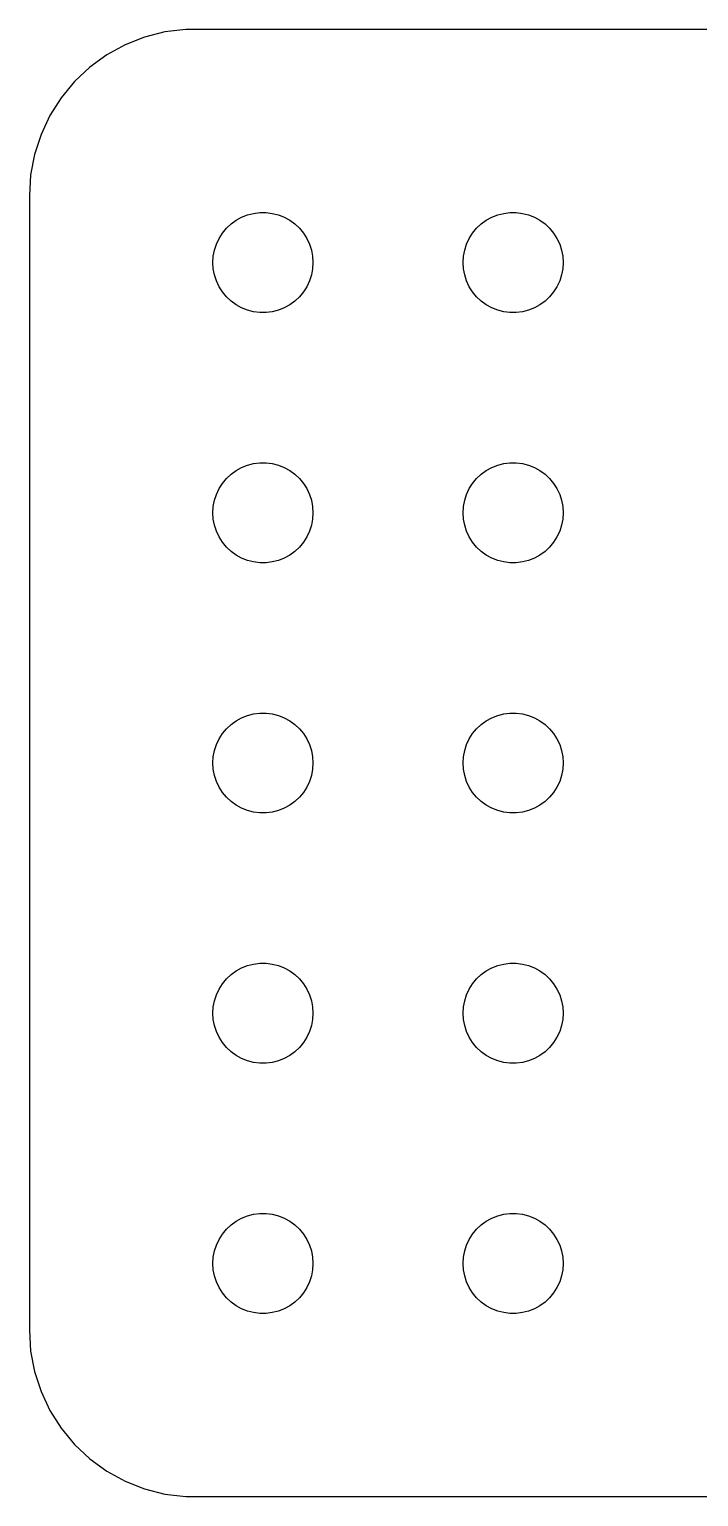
# Model space of a CAD drawing. Header units: metres. Extents: x -22 to 22, y 86 to 184.
# Drawn here: x -22 to -1.94, y 86.01 to 129.99 of the extents above; entities that cross this region are included whole.
import ezdxf

# ---------------------------------------------------------------- set-up
doc = ezdxf.new("R2010")
doc.units = ezdxf.units.M

msp = doc.modelspace()

# ---------------------------------------------------------------- linework, layer by layer
for p, q in [((-18.5451, 129.755), (-19.1289, 129.524)), ((-17.9369, 129.911), (-18.5451, 129.755)), ((-17.3139, 129.99), (-17.9369, 129.911)), ((17.3139, 129.99), (-17.3139, 129.99)), ((-19.1289, 129.524), (-19.6791, 129.222)), ((-19.6791, 129.222), (-20.1871, 128.853)), ((-20.6448, 128.423), (-21.0451, 127.939)), ((-20.1871, 128.853), (-20.6448, 128.423)), ((-21.0451, 127.939), (-21.3815, 127.409)), ((-21.3815, 127.409), (-21.6489, 126.841)), ((-21.6489, 126.841), (-21.8429, 126.243)), ((-21.8429, 126.243), (-21.9606, 125.627)), ((-21.9606, 125.627), (-22, 125)), ((-22, 125), (-22, 91)), ((-15.4635, 124.427), (-15.2811, 124.473)), ((-15.2811, 124.473), (-15.0942, 124.497)), ((-15.0942, 124.497), (-14.9058, 124.497)), ((-14.9058, 124.497), (-14.7189, 124.473)), ((-14.7189, 124.473), (-14.5365, 124.427)), ((-7.96352, 124.427), (-7.78107, 124.473)), ((-7.78107, 124.473), (-7.59418, 124.497)), ((-7.59418, 124.497), (-7.40581, 124.497)), ((-7.40581, 124.497), (-7.21892, 124.473)), ((-7.21892, 124.473), (-7.03647, 124.427)), ((-16.2135, 123.882), (-16.0934, 124.027)), ((-16.0934, 124.027), (-15.9561, 124.156)), ((-15.9561, 124.156), (-15.8037, 124.266)), ((-15.8037, 124.266), (-15.6387, 124.357)), ((-15.6387, 124.357), (-15.4635, 124.427)), ((-14.5365, 124.427), (-14.3613, 124.357)), ((-14.3613, 124.357), (-14.1963, 124.266)), ((-14.1963, 124.266), (-14.0439, 124.156)), ((-14.0439, 124.156), (-13.9065, 124.027)), ((-13.9065, 124.027), (-13.7865, 123.882)), ((-8.71352, 123.882), (-8.59344, 124.027)), ((-8.59344, 124.027), (-8.45613, 124.156)), ((-8.45613, 124.156), (-8.30373, 124.266)), ((-8.30373, 124.266), (-8.13866, 124.357)), ((-8.13866, 124.357), (-7.96352, 124.427)), ((-7.03647, 124.427), (-6.86133, 124.357)), ((-6.86133, 124.357), (-6.69626, 124.266)), ((-6.69626, 124.266), (-6.54385, 124.156)), ((-6.54385, 124.156), (-6.40654, 124.027)), ((-6.40654, 124.027), (-6.28647, 123.882)), ((-16.3947, 123.552), (-16.3145, 123.723)), ((-16.3145, 123.723), (-16.2135, 123.882)), ((-13.7865, 123.882), (-13.6855, 123.723)), ((-13.6855, 123.723), (-13.6053, 123.552)), ((-8.89465, 123.552), (-8.81445, 123.723)), ((-8.81445, 123.723), (-8.71352, 123.882)), ((-6.28647, 123.882), (-6.18553, 123.723)), ((-6.18553, 123.723), (-6.10533, 123.552)), ((-16.5, 123), (-16.4882, 123.188)), ((-16.4882, 123.188), (-16.4529, 123.373)), ((-16.4529, 123.373), (-16.3947, 123.552)), ((-13.6053, 123.552), (-13.5471, 123.373)), ((-13.5471, 123.373), (-13.5118, 123.188)), ((-13.5118, 123.188), (-13.5, 123)), ((-9, 123), (-8.98816, 123.188)), ((-8.98816, 123.188), (-8.95287, 123.373)), ((-8.95287, 123.373), (-8.89465, 123.552)), ((-6.10533, 123.552), (-6.04712, 123.373)), ((-6.04712, 123.373), (-6.01183, 123.188)), ((-6.01183, 123.188), (-6, 123)), ((-16.4882, 122.812), (-16.5, 123)), ((-16.4529, 122.627), (-16.4882, 122.812)), ((-13.5118, 122.812), (-13.5471, 122.627)), ((-13.5, 123), (-13.5118, 122.812)), ((-8.98816, 122.812), (-9, 123)), ((-8.95287, 122.627), (-8.98816, 122.812)), ((-6.01183, 122.812), (-6.04712, 122.627)), ((-6, 123), (-6.01183, 122.812)), ((-16.3947, 122.448), (-16.4529, 122.627)), ((-16.3145, 122.277), (-16.3947, 122.448)), ((-16.2135, 122.118), (-16.3145, 122.277)), ((-13.6855, 122.277), (-13.7865, 122.118)), ((-13.6053, 122.448), (-13.6855, 122.277)), ((-13.5471, 122.627), (-13.6053, 122.448)), ((-8.89465, 122.448), (-8.95287, 122.627)), ((-8.81445, 122.277), (-8.89465, 122.448)), ((-8.71352, 122.118), (-8.81445, 122.277)), ((-6.18553, 122.277), (-6.28647, 122.118)), ((-6.10533, 122.448), (-6.18553, 122.277)), ((-6.04712, 122.627), (-6.10533, 122.448)), ((-16.0934, 121.973), (-16.2135, 122.118)), ((-15.9561, 121.844), (-16.0934, 121.973)), ((-15.8037, 121.734), (-15.9561, 121.844)), ((-14.0439, 121.844), (-14.1963, 121.734)), ((-13.9065, 121.973), (-14.0439, 121.844)), ((-13.7865, 122.118), (-13.9065, 121.973)), ((-8.59344, 121.973), (-8.71352, 122.118)), ((-8.45613, 121.844), (-8.59344, 121.973)), ((-8.30373, 121.734), (-8.45613, 121.844)), ((-6.54385, 121.844), (-6.69626, 121.734)), ((-6.40654, 121.973), (-6.54385, 121.844)), ((-6.28647, 122.118), (-6.40654, 121.973)), ((-15.6387, 121.643), (-15.8037, 121.734)), ((-15.4635, 121.573), (-15.6387, 121.643)), ((-15.2811, 121.527), (-15.4635, 121.573)), ((-15.0942, 121.503), (-15.2811, 121.527)), ((-14.9058, 121.503), (-15.0942, 121.503)), ((-14.7189, 121.527), (-14.9058, 121.503)), ((-14.5365, 121.573), (-14.7189, 121.527)), ((-14.3613, 121.643), (-14.5365, 121.573)), ((-14.1963, 121.734), (-14.3613, 121.643)), ((-8.13866, 121.643), (-8.30373, 121.734)), ((-7.96352, 121.573), (-8.13866, 121.643)), ((-7.78107, 121.527), (-7.96352, 121.573)), ((-7.59418, 121.503), (-7.78107, 121.527)), ((-7.40581, 121.503), (-7.59418, 121.503)), ((-7.21892, 121.527), (-7.40581, 121.503)), ((-7.03647, 121.573), (-7.21892, 121.527)), ((-6.86133, 121.643), (-7.03647, 121.573)), ((-6.69626, 121.734), (-6.86133, 121.643)), ((-15.2811, 116.973), (-15.0942, 116.997)), ((-15.0942, 116.997), (-14.9058, 116.997)), ((-14.9058, 116.997), (-14.7189, 116.973)), ((-7.78107, 116.973), (-7.59418, 116.997)), ((-7.59418, 116.997), (-7.40581, 116.997)), ((-7.40581, 116.997), (-7.21892, 116.973)), ((-16.0934, 116.527), (-15.9561, 116.656)), ((-15.9561, 116.656), (-15.8037, 116.766)), ((-15.8037, 116.766), (-15.6387, 116.857)), ((-15.6387, 116.857), (-15.4635, 116.927)), ((-15.4635, 116.927), (-15.2811, 116.973)), ((-14.7189, 116.973), (-14.5365, 116.927)), ((-14.5365, 116.927), (-14.3613, 116.857)), ((-14.3613, 116.857), (-14.1963, 116.766)), ((-14.1963, 116.766), (-14.0439, 116.656)), ((-14.0439, 116.656), (-13.9065, 116.527)), ((-8.59344, 116.527), (-8.45613, 116.656)), ((-8.45613, 116.656), (-8.30373, 116.766)), ((-8.30373, 116.766), (-8.13866, 116.857)), ((-8.13866, 116.857), (-7.96352, 116.927)), ((-7.96352, 116.927), (-7.78107, 116.973)), ((-7.21892, 116.973), (-7.03647, 116.927)), ((-7.03647, 116.927), (-6.86133, 116.857)), ((-6.86133, 116.857), (-6.69626, 116.766)), ((-6.69626, 116.766), (-6.54385, 116.656)), ((-6.54385, 116.656), (-6.40654, 116.527)), ((-16.3947, 116.052), (-16.3145, 116.223)), ((-16.3145, 116.223), (-16.2135, 116.382)), ((-16.2135, 116.382), (-16.0934, 116.527)), ((-13.9065, 116.527), (-13.7865, 116.382)), ((-13.7865, 116.382), (-13.6855, 116.223)), ((-13.6855, 116.223), (-13.6053, 116.052)), ((-8.89465, 116.052), (-8.81445, 116.223)), ((-8.81445, 116.223), (-8.71352, 116.382)), ((-8.71352, 116.382), (-8.59344, 116.527)), ((-6.40654, 116.527), (-6.28647, 116.382)), ((-6.28647, 116.382), (-6.18553, 116.223)), ((-6.18553, 116.223), (-6.10533, 116.052)), ((-16.5, 115.5), (-16.4882, 115.688)), ((-16.4882, 115.688), (-16.4529, 115.873)), ((-16.4529, 115.873), (-16.3947, 116.052)), ((-13.6053, 116.052), (-13.5471, 115.873)), ((-13.5471, 115.873), (-13.5118, 115.688)), ((-13.5118, 115.688), (-13.5, 115.5)), ((-9, 115.5), (-8.98816, 115.688)), ((-8.98816, 115.688), (-8.95287, 115.873)), ((-8.95287, 115.873), (-8.89465, 116.052)), ((-6.10533, 116.052), (-6.04712, 115.873)), ((-6.04712, 115.873), (-6.01183, 115.688)), ((-6.01183, 115.688), (-6, 115.5)), ((-16.4882, 115.312), (-16.5, 115.5)), ((-16.4529, 115.127), (-16.4882, 115.312)), ((-13.5118, 115.312), (-13.5471, 115.127)), ((-13.5, 115.5), (-13.5118, 115.312)), ((-8.98816, 115.312), (-9, 115.5)), ((-8.95287, 115.127), (-8.98816, 115.312)), ((-6.01183, 115.312), (-6.04712, 115.127)), ((-6, 115.5), (-6.01183, 115.312)), ((-16.3947, 114.948), (-16.4529, 115.127)), ((-16.3145, 114.777), (-16.3947, 114.948)), ((-13.6053, 114.948), (-13.6855, 114.777)), ((-13.5471, 115.127), (-13.6053, 114.948)), ((-8.89465, 114.948), (-8.95287, 115.127)), ((-8.81445, 114.777), (-8.89465, 114.948)), ((-6.10533, 114.948), (-6.18553, 114.777)), ((-6.04712, 115.127), (-6.10533, 114.948)), ((-16.2135, 114.618), (-16.3145, 114.777)), ((-16.0934, 114.473), (-16.2135, 114.618)), ((-15.9561, 114.344), (-16.0934, 114.473)), ((-13.9065, 114.473), (-14.0439, 114.344)), ((-13.7865, 114.618), (-13.9065, 114.473)), ((-13.6855, 114.777), (-13.7865, 114.618)), ((-8.71352, 114.618), (-8.81445, 114.777)), ((-8.59344, 114.473), (-8.71352, 114.618)), ((-8.45613, 114.344), (-8.59344, 114.473)), ((-6.40654, 114.473), (-6.54385, 114.344)), ((-6.28647, 114.618), (-6.40654, 114.473)), ((-6.18553, 114.777), (-6.28647, 114.618)), ((-15.8037, 114.234), (-15.9561, 114.344)), ((-15.6387, 114.143), (-15.8037, 114.234)), ((-15.4635, 114.073), (-15.6387, 114.143)), ((-15.2811, 114.027), (-15.4635, 114.073)), ((-15.0942, 114.003), (-15.2811, 114.027)), ((-14.9058, 114.003), (-15.0942, 114.003)), ((-14.7189, 114.027), (-14.9058, 114.003)), ((-14.5365, 114.073), (-14.7189, 114.027)), ((-14.3613, 114.143), (-14.5365, 114.073)), ((-14.1963, 114.234), (-14.3613, 114.143)), ((-14.0439, 114.344), (-14.1963, 114.234)), ((-8.30373, 114.234), (-8.45613, 114.344)), ((-8.13866, 114.143), (-8.30373, 114.234)), ((-7.96352, 114.073), (-8.13866, 114.143)), ((-7.78107, 114.027), (-7.96352, 114.073)), ((-7.59418, 114.003), (-7.78107, 114.027)), ((-7.40581, 114.003), (-7.59418, 114.003)), ((-7.21892, 114.027), (-7.40581, 114.003)), ((-7.03647, 114.073), (-7.21892, 114.027)), ((-6.86133, 114.143), (-7.03647, 114.073)), ((-6.69626, 114.234), (-6.86133, 114.143)), ((-6.54385, 114.344), (-6.69626, 114.234)), ((-16.0934, 109.027), (-15.9561, 109.156)), ((-15.9561, 109.156), (-15.8037, 109.266)), ((-15.8037, 109.266), (-15.6387, 109.357)), ((-15.6387, 109.357), (-15.4635, 109.427)), ((-15.4635, 109.427), (-15.2811, 109.473)), ((-15.2811, 109.473), (-15.0942, 109.497)), ((-15.0942, 109.497), (-14.9058, 109.497)), ((-14.9058, 109.497), (-14.7189, 109.473)), ((-14.7189, 109.473), (-14.5365, 109.427)), ((-14.5365, 109.427), (-14.3613, 109.357)), ((-14.3613, 109.357), (-14.1963, 109.266)), ((-14.1963, 109.266), (-14.0439, 109.156)), ((-14.0439, 109.156), (-13.9065, 109.027)), ((-8.59344, 109.027), (-8.45613, 109.156)), ((-8.45613, 109.156), (-8.30373, 109.266)), ((-8.30373, 109.266), (-8.13866, 109.357)), ((-8.13866, 109.357), (-7.96352, 109.427)), ((-7.96352, 109.427), (-7.78107, 109.473)), ((-7.78107, 109.473), (-7.59418, 109.497)), ((-7.59418, 109.497), (-7.40581, 109.497)), ((-7.40581, 109.497), (-7.21892, 109.473)), ((-7.21892, 109.473), (-7.03647, 109.427)), ((-7.03647, 109.427), (-6.86133, 109.357)), ((-6.86133, 109.357), (-6.69626, 109.266)), ((-6.69626, 109.266), (-6.54385, 109.156)), ((-6.54385, 109.156), (-6.40654, 109.027)), ((-16.3947, 108.552), (-16.3145, 108.723)), ((-16.3145, 108.723), (-16.2135, 108.882)), ((-16.2135, 108.882), (-16.0934, 109.027)), ((-13.9065, 109.027), (-13.7865, 108.882)), ((-13.7865, 108.882), (-13.6855, 108.723)), ((-13.6855, 108.723), (-13.6053, 108.552)), ((-8.89465, 108.552), (-8.81445, 108.723)), ((-8.81445, 108.723), (-8.71352, 108.882)), ((-8.71352, 108.882), (-8.59344, 109.027)), ((-6.40654, 109.027), (-6.28647, 108.882)), ((-6.28647, 108.882), (-6.18553, 108.723)), ((-6.18553, 108.723), (-6.10533, 108.552)), ((-16.4882, 108.188), (-16.4529, 108.373)), ((-16.4529, 108.373), (-16.3947, 108.552)), ((-13.6053, 108.552), (-13.5471, 108.373)), ((-13.5471, 108.373), (-13.5118, 108.188)), ((-8.98816, 108.188), (-8.95287, 108.373)), ((-8.95287, 108.373), (-8.89465, 108.552)), ((-6.10533, 108.552), (-6.04712, 108.373)), ((-6.04712, 108.373), (-6.01183, 108.188)), ((-16.5, 108), (-16.4882, 108.188)), ((-16.4882, 107.812), (-16.5, 108)), ((-16.4529, 107.627), (-16.4882, 107.812)), ((-13.5118, 107.812), (-13.5471, 107.627)), ((-13.5118, 108.188), (-13.5, 108)), ((-13.5, 108), (-13.5118, 107.812)), ((-9, 108), (-8.98816, 108.188)), ((-8.98816, 107.812), (-9, 108)), ((-8.95287, 107.627), (-8.98816, 107.812)), ((-6.01183, 107.812), (-6.04712, 107.627)), ((-6.01183, 108.188), (-6, 108)), ((-6, 108), (-6.01183, 107.812)), ((-16.3947, 107.448), (-16.4529, 107.627)), ((-16.3145, 107.277), (-16.3947, 107.448)), ((-13.6053, 107.448), (-13.6855, 107.277)), ((-13.5471, 107.627), (-13.6053, 107.448)), ((-8.89465, 107.448), (-8.95287, 107.627)), ((-8.81445, 107.277), (-8.89465, 107.448)), ((-6.10533, 107.448), (-6.18553, 107.277)), ((-6.04712, 107.627), (-6.10533, 107.448)), ((-16.2135, 107.118), (-16.3145, 107.277)), ((-16.0934, 106.973), (-16.2135, 107.118)), ((-15.9561, 106.844), (-16.0934, 106.973)), ((-13.9065, 106.973), (-14.0439, 106.844)), ((-13.7865, 107.118), (-13.9065, 106.973)), ((-13.6855, 107.277), (-13.7865, 107.118)), ((-8.71352, 107.118), (-8.81445, 107.277)), ((-8.59344, 106.973), (-8.71352, 107.118)), ((-8.45613, 106.844), (-8.59344, 106.973)), ((-6.40654, 106.973), (-6.54385, 106.844)), ((-6.28647, 107.118), (-6.40654, 106.973)), ((-6.18553, 107.277), (-6.28647, 107.118)), ((-15.8037, 106.734), (-15.9561, 106.844)), ((-15.6387, 106.643), (-15.8037, 106.734)), ((-15.4635, 106.573), (-15.6387, 106.643)), ((-15.2811, 106.527), (-15.4635, 106.573)), ((-15.0942, 106.503), (-15.2811, 106.527)), ((-14.9058, 106.503), (-15.0942, 106.503)), ((-14.7189, 106.527), (-14.9058, 106.503)), ((-14.5365, 106.573), (-14.7189, 106.527)), ((-14.3613, 106.643), (-14.5365, 106.573)), ((-14.1963, 106.734), (-14.3613, 106.643)), ((-14.0439, 106.844), (-14.1963, 106.734)), ((-8.30373, 106.734), (-8.45613, 106.844)), ((-8.13866, 106.643), (-8.30373, 106.734)), ((-7.96352, 106.573), (-8.13866, 106.643)), ((-7.78107, 106.527), (-7.96352, 106.573)), ((-7.59418, 106.503), (-7.78107, 106.527)), ((-7.40581, 106.503), (-7.59418, 106.503)), ((-7.21892, 106.527), (-7.40581, 106.503)), ((-7.03647, 106.573), (-7.21892, 106.527)), ((-6.86133, 106.643), (-7.03647, 106.573)), ((-6.69626, 106.734), (-6.86133, 106.643)), ((-6.54385, 106.844), (-6.69626, 106.734)), ((-16.0934, 101.527), (-15.9561, 101.656)), ((-15.9561, 101.656), (-15.8037, 101.766)), ((-15.8037, 101.766), (-15.6387, 101.857)), ((-15.6387, 101.857), (-15.4635, 101.927)), ((-15.4635, 101.927), (-15.2811, 101.973)), ((-15.2811, 101.973), (-15.0942, 101.997)), ((-15.0942, 101.997), (-14.9058, 101.997)), ((-14.9058, 101.997), (-14.7189, 101.973)), ((-14.7189, 101.973), (-14.5365, 101.927)), ((-14.5365, 101.927), (-14.3613, 101.857)), ((-14.3613, 101.857), (-14.1963, 101.766)), ((-14.1963, 101.766), (-14.0439, 101.656)), ((-14.0439, 101.656), (-13.9065, 101.527)), ((-8.59344, 101.527), (-8.45613, 101.656)), ((-8.45613, 101.656), (-8.30373, 101.766)), ((-8.30373, 101.766), (-8.13866, 101.857)), ((-8.13866, 101.857), (-7.96352, 101.927)), ((-7.96352, 101.927), (-7.78107, 101.973)), ((-7.78107, 101.973), (-7.59418, 101.997)), ((-7.59418, 101.997), (-7.40581, 101.997)), ((-7.40581, 101.997), (-7.21892, 101.973)), ((-7.21892, 101.973), (-7.03647, 101.927)), ((-7.03647, 101.927), (-6.86133, 101.857)), ((-6.86133, 101.857), (-6.69626, 101.766)), ((-6.69626, 101.766), (-6.54385, 101.656)), ((-6.54385, 101.656), (-6.40654, 101.527)), ((-16.3947, 101.052), (-16.3145, 101.223)), ((-16.3145, 101.223), (-16.2135, 101.382)), ((-16.2135, 101.382), (-16.0934, 101.527)), ((-13.9065, 101.527), (-13.7865, 101.382)), ((-13.7865, 101.382), (-13.6855, 101.223)), ((-13.6855, 101.223), (-13.6053, 101.052)), ((-8.89465, 101.052), (-8.81445, 101.223)), ((-8.81445, 101.223), (-8.71352, 101.382)), ((-8.71352, 101.382), (-8.59344, 101.527)), ((-6.40654, 101.527), (-6.28647, 101.382)), ((-6.28647, 101.382), (-6.18553, 101.223)), ((-6.18553, 101.223), (-6.10533, 101.052)), ((-16.4882, 100.688), (-16.4529, 100.873)), ((-16.4529, 100.873), (-16.3947, 101.052)), ((-13.6053, 101.052), (-13.5471, 100.873)), ((-13.5471, 100.873), (-13.5118, 100.688)), ((-8.98816, 100.688), (-8.95287, 100.873)), ((-8.95287, 100.873), (-8.89465, 101.052)), ((-6.10533, 101.052), (-6.04712, 100.873)), ((-6.04712, 100.873), (-6.01183, 100.688)), ((-16.5, 100.5), (-16.4882, 100.688)), ((-16.4882, 100.312), (-16.5, 100.5)), ((-16.4529, 100.127), (-16.4882, 100.312)), ((-13.5118, 100.312), (-13.5471, 100.127)), ((-13.5118, 100.688), (-13.5, 100.5)), ((-13.5, 100.5), (-13.5118, 100.312)), ((-9, 100.5), (-8.98816, 100.688)), ((-8.98816, 100.312), (-9, 100.5)), ((-8.95287, 100.127), (-8.98816, 100.312)), ((-6.01183, 100.312), (-6.04712, 100.127)), ((-6.01183, 100.688), (-6, 100.5)), ((-6, 100.5), (-6.01183, 100.312)), ((-16.3947, 99.9478), (-16.4529, 100.127)), ((-16.3145, 99.7774), (-16.3947, 99.9478)), ((-13.6053, 99.9478), (-13.6855, 99.7774)), ((-13.5471, 100.127), (-13.6053, 99.9478)), ((-8.89465, 99.9478), (-8.95287, 100.127)), ((-8.81445, 99.7774), (-8.89465, 99.9478)), ((-6.10533, 99.9478), (-6.18553, 99.7774)), ((-6.04712, 100.127), (-6.10533, 99.9478)), ((-16.2135, 99.6183), (-16.3145, 99.7774)), ((-16.0934, 99.4732), (-16.2135, 99.6183)), ((-15.9561, 99.3442), (-16.0934, 99.4732)), ((-13.9065, 99.4732), (-14.0439, 99.3442)), ((-13.7865, 99.6183), (-13.9065, 99.4732)), ((-13.6855, 99.7774), (-13.7865, 99.6183)), ((-8.71352, 99.6183), (-8.81445, 99.7774)), ((-8.59344, 99.4732), (-8.71352, 99.6183)), ((-8.45613, 99.3442), (-8.59344, 99.4732)), ((-6.40654, 99.4732), (-6.54385, 99.3442)), ((-6.28647, 99.6183), (-6.40654, 99.4732)), ((-6.18553, 99.7774), (-6.28647, 99.6183)), ((-15.8037, 99.2335), (-15.9561, 99.3442)), ((-15.6387, 99.1428), (-15.8037, 99.2335)), ((-15.4635, 99.0734), (-15.6387, 99.1428)), ((-15.2811, 99.0266), (-15.4635, 99.0734)), ((-15.0942, 99.003), (-15.2811, 99.0266)), ((-14.9058, 99.003), (-15.0942, 99.003)), ((-14.7189, 99.0266), (-14.9058, 99.003)), ((-14.5365, 99.0734), (-14.7189, 99.0266)), ((-14.3613, 99.1428), (-14.5365, 99.0734)), ((-14.1963, 99.2335), (-14.3613, 99.1428)), ((-14.0439, 99.3442), (-14.1963, 99.2335)), ((-8.30373, 99.2335), (-8.45613, 99.3442)), ((-8.13866, 99.1428), (-8.30373, 99.2335)), ((-7.96352, 99.0734), (-8.13866, 99.1428)), ((-7.78107, 99.0266), (-7.96352, 99.0734)), ((-7.59418, 99.003), (-7.78107, 99.0266)), ((-7.40581, 99.003), (-7.59418, 99.003)), ((-7.21892, 99.0266), (-7.40581, 99.003)), ((-7.03647, 99.0734), (-7.21892, 99.0266)), ((-6.86133, 99.1428), (-7.03647, 99.0734)), ((-6.69626, 99.2335), (-6.86133, 99.1428)), ((-6.54385, 99.3442), (-6.69626, 99.2335)), ((-16.0934, 94.0268), (-15.9561, 94.1558)), ((-15.9561, 94.1558), (-15.8037, 94.2665)), ((-15.8037, 94.2665), (-15.6387, 94.3573)), ((-15.6387, 94.3573), (-15.4635, 94.4266)), ((-15.4635, 94.4266), (-15.2811, 94.4734)), ((-15.2811, 94.4734), (-15.0942, 94.4971)), ((-15.0942, 94.4971), (-14.9058, 94.4971)), ((-14.9058, 94.4971), (-14.7189, 94.4734)), ((-14.7189, 94.4734), (-14.5365, 94.4266)), ((-14.5365, 94.4266), (-14.3613, 94.3573)), ((-14.3613, 94.3573), (-14.1963, 94.2665)), ((-14.1963, 94.2665), (-14.0439, 94.1558)), ((-14.0439, 94.1558), (-13.9065, 94.0268)), ((-8.59344, 94.0268), (-8.45613, 94.1558)), ((-8.45613, 94.1558), (-8.30373, 94.2665)), ((-8.30373, 94.2665), (-8.13866, 94.3573)), ((-8.13866, 94.3573), (-7.96352, 94.4266)), ((-7.96352, 94.4266), (-7.78107, 94.4734)), ((-7.78107, 94.4734), (-7.59418, 94.4971)), ((-7.59418, 94.4971), (-7.40581, 94.4971)), ((-7.40581, 94.4971), (-7.21892, 94.4734)), ((-7.21892, 94.4734), (-7.03647, 94.4266)), ((-7.03647, 94.4266), (-6.86133, 94.3573)), ((-6.86133, 94.3573), (-6.69626, 94.2665)), ((-6.69626, 94.2665), (-6.54385, 94.1558)), ((-6.54385, 94.1558), (-6.40654, 94.0268)), ((-16.3947, 93.5522), (-16.3145, 93.7226)), ((-16.3145, 93.7226), (-16.2135, 93.8817)), ((-16.2135, 93.8817), (-16.0934, 94.0268)), ((-13.9065, 94.0268), (-13.7865, 93.8817)), ((-13.7865, 93.8817), (-13.6855, 93.7226)), ((-13.6855, 93.7226), (-13.6053, 93.5522)), ((-8.89465, 93.5522), (-8.81445, 93.7226)), ((-8.81445, 93.7226), (-8.71352, 93.8817)), ((-8.71352, 93.8817), (-8.59344, 94.0268)), ((-6.40654, 94.0268), (-6.28647, 93.8817)), ((-6.28647, 93.8817), (-6.18553, 93.7226)), ((-6.18553, 93.7226), (-6.10533, 93.5522)), ((-16.4882, 93.188), (-16.4529, 93.373)), ((-16.4529, 93.373), (-16.3947, 93.5522)), ((-13.6053, 93.5522), (-13.5471, 93.373)), ((-13.5471, 93.373), (-13.5118, 93.188)), ((-8.98816, 93.188), (-8.95287, 93.373)), ((-8.95287, 93.373), (-8.89465, 93.5522)), ((-6.10533, 93.5522), (-6.04712, 93.373)), ((-6.04712, 93.373), (-6.01183, 93.188)), ((-16.5, 93), (-16.4882, 93.188)), ((-16.4882, 92.812), (-16.5, 93)), ((-16.4529, 92.627), (-16.4882, 92.812)), ((-13.5118, 92.812), (-13.5471, 92.627)), ((-13.5118, 93.188), (-13.5, 93)), ((-13.5, 93), (-13.5118, 92.812)), ((-9, 93), (-8.98816, 93.188)), ((-8.98816, 92.812), (-9, 93)), ((-8.95287, 92.627), (-8.98816, 92.812)), ((-6.01183, 92.812), (-6.04712, 92.627)), ((-6.01183, 93.188), (-6, 93)), ((-6, 93), (-6.01183, 92.812)), ((-16.3947, 92.4478), (-16.4529, 92.627)), ((-16.3145, 92.2774), (-16.3947, 92.4478)), ((-13.6053, 92.4478), (-13.6855, 92.2774)), ((-13.5471, 92.627), (-13.6053, 92.4478)), ((-8.89465, 92.4478), (-8.95287, 92.627)), ((-8.81445, 92.2774), (-8.89465, 92.4478)), ((-6.10533, 92.4478), (-6.18553, 92.2774)), ((-6.04712, 92.627), (-6.10533, 92.4478)), ((-16.2135, 92.1183), (-16.3145, 92.2774)), ((-16.0934, 91.9732), (-16.2135, 92.1183)), ((-15.9561, 91.8442), (-16.0934, 91.9732)), ((-13.9065, 91.9732), (-14.0439, 91.8442)), ((-13.7865, 92.1183), (-13.9065, 91.9732)), ((-13.6855, 92.2774), (-13.7865, 92.1183)), ((-8.71352, 92.1183), (-8.81445, 92.2774)), ((-8.59344, 91.9732), (-8.71352, 92.1183)), ((-8.45613, 91.8442), (-8.59344, 91.9732)), ((-6.40654, 91.9732), (-6.54385, 91.8442)), ((-6.28647, 92.1183), (-6.40654, 91.9732)), ((-6.18553, 92.2774), (-6.28647, 92.1183)), ((-15.8037, 91.7335), (-15.9561, 91.8442)), ((-15.6387, 91.6428), (-15.8037, 91.7335)), ((-15.4635, 91.5734), (-15.6387, 91.6428)), ((-15.2811, 91.5266), (-15.4635, 91.5734)), ((-15.0942, 91.503), (-15.2811, 91.5266)), ((-14.9058, 91.503), (-15.0942, 91.503)), ((-14.7189, 91.5266), (-14.9058, 91.503)), ((-14.5365, 91.5734), (-14.7189, 91.5266)), ((-14.3613, 91.6428), (-14.5365, 91.5734)), ((-14.1963, 91.7335), (-14.3613, 91.6428)), ((-14.0439, 91.8442), (-14.1963, 91.7335)), ((-8.30373, 91.7335), (-8.45613, 91.8442)), ((-8.13866, 91.6428), (-8.30373, 91.7335)), ((-7.96352, 91.5734), (-8.13866, 91.6428)), ((-7.78107, 91.5266), (-7.96352, 91.5734)), ((-7.59418, 91.503), (-7.78107, 91.5266)), ((-7.40581, 91.503), (-7.59418, 91.503)), ((-7.21892, 91.5266), (-7.40581, 91.503)), ((-7.03647, 91.5734), (-7.21892, 91.5266)), ((-6.86133, 91.6428), (-7.03647, 91.5734)), ((-6.69626, 91.7335), (-6.86133, 91.6428)), ((-6.54385, 91.8442), (-6.69626, 91.7335)), ((-22, 91), (-21.9606, 90.3733)), ((-21.9606, 90.3733), (-21.8429, 89.7566)), ((-21.8429, 89.7566), (-21.6489, 89.1594)), ((-21.6489, 89.1594), (-21.3815, 88.5912)), ((-21.3815, 88.5912), (-21.0451, 88.0611)), ((-21.0451, 88.0611), (-20.6448, 87.5773)), ((-20.6448, 87.5773), (-20.1871, 87.1474)), ((-20.1871, 87.1474), (-19.6791, 86.7784)), ((-19.6791, 86.7784), (-19.1289, 86.4759)), ((-19.1289, 86.4759), (-18.5451, 86.2447)), ((-18.5451, 86.2447), (-17.9369, 86.0886)), ((-17.9369, 86.0886), (-17.3139, 86.0099)), ((-17.3139, 86.0099), (17.3139, 86.0099))]:
    msp.add_line(p, q)

doc.saveas('drawing.dxf')
